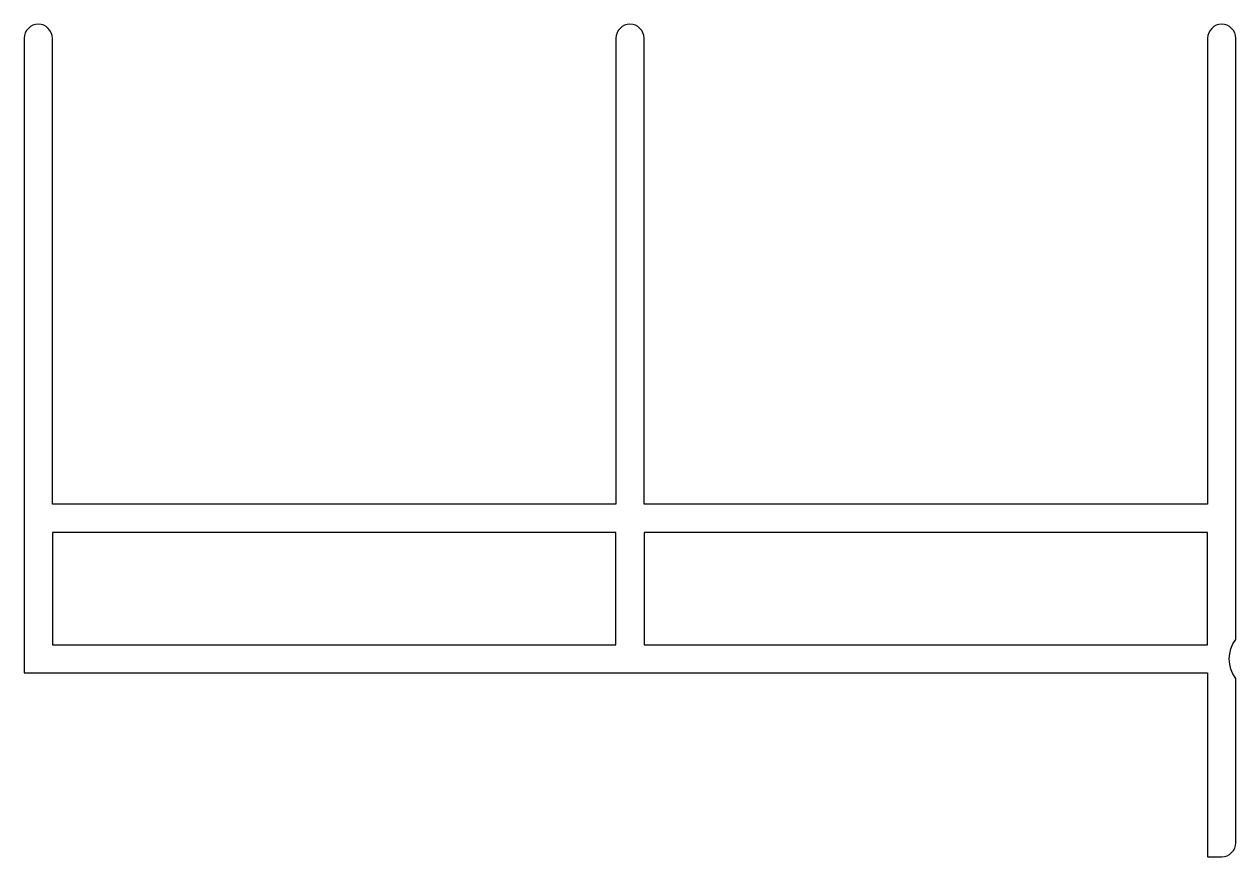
# Model space of a CAD drawing. Extents: x 927.1 to 983.1, y -22.6 to 15.9.
import ezdxf

# ---------------------------------------------------------------- set-up
doc = ezdxf.new("R2010")
doc.units = 0
doc.header["$LTSCALE"] = 15
doc.layers.get('0').update_dxf_attribs({"linetype": 'CONTINUOUS'})

msp = doc.modelspace()

# ---------------------------------------------------------------- linework, layer by layer
at = {"ltscale": 0.05}
msp.add_lwpolyline([(981.755, 15.221), (981.755, -6.329), (955.705, -6.329), (955.705, 15.221, 0.414214), (955.055, 15.871, 0.414214), (954.405, 15.221), (954.405, -6.329), (928.355, -6.329), (928.355, 15.221, 0.414214), (927.705, 15.871), (927.705, 15.871, 0.414214), (927.055, 15.221), (927.055, -14.129), (981.755, -14.129), (981.755, -22.629), (982.405, -22.629, 0.414214), (983.055, -21.979), (983.055, -14.379, -0.333333), (983.055, -12.579), (983.055, 15.221, 0.414214), (982.405, 15.871, 0.414214)], format="xyb", close=True, dxfattribs=at)
for points in [[(928.355, -12.829), (954.405, -12.829), (954.405, -7.629), (928.355, -7.629)], [(981.755, -12.829), (981.755, -7.629), (955.705, -7.629), (955.705, -12.829)]]:
    msp.add_lwpolyline(points, close=True, dxfattribs=at)

doc.saveas('drawing.dxf')
